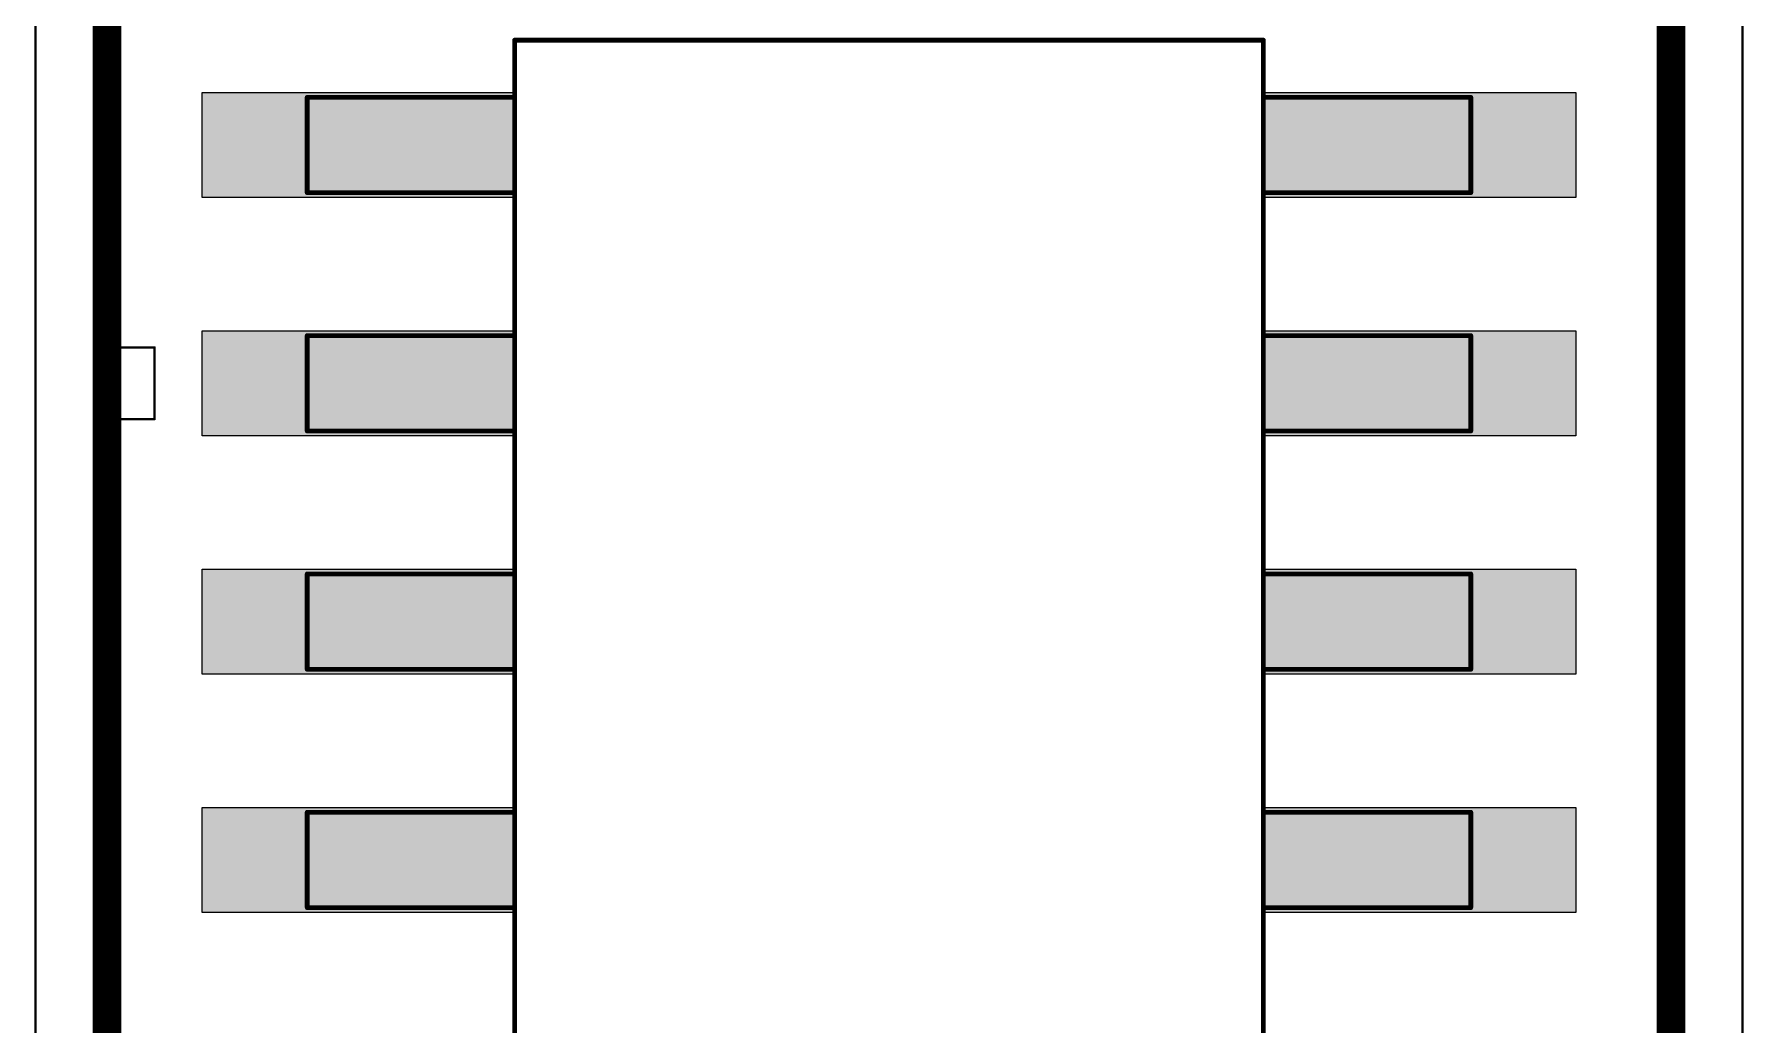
# Model space of a CAD drawing. Header units: millimetres. Extents: x 54 to 247, y 53 to 195.
# Drawn here: x 107.41 to 116.52, y 98.87 to 104.15 of the extents above; entities that cross this region are included whole.
import ezdxf

# ---------------------------------------------------------------- set-up
doc = ezdxf.new("R2010")
doc.units = ezdxf.units.MM
for name, color, linetype in [('Mechanical10', 56, 'Continuous'), ('Mechanical13', 56, 'Continuous'), ('Mechanical15', 56, 'Continuous'), ('Mechanical4', 56, 'Continuous'), ('Mechanical5', 56, 'Continuous'), ('Mechanical6', 56, 'Continuous'), ('Mechanical8', 56, 'Continuous'), ('PadHoleLayer', 156, 'Continuous'), ('TopOverlay', 2, 'Continuous'), ('TopPaste', 8, 'Continuous'), ('TopSolder', 216, 'Continuous')]:
    doc.layers.add(name, color=color, linetype=linetype)

# ---------------------------------------------------------------- blocks, each defined once
blk = doc.blocks.new('D16_M_243')
at = {"layer": 'TopPaste'}
for points in [[(-3.6576, -0.3556), (-1.9939, -0.3556), (-1.9939, -0.9144), (-3.6576, -0.9144)], [(1.9939, -0.3556), (3.6576, -0.3556), (3.6576, -0.9144), (1.9939, -0.9144)], [(-3.6576, -1.6256), (-1.9939, -1.6256), (-1.9939, -2.1844), (-3.6576, -2.1844)], [(1.9939, -1.6256), (3.6576, -1.6256), (3.6576, -2.1844), (1.9939, -2.1844)], [(-3.6576, -2.8956), (-1.9939, -2.8956), (-1.9939, -3.4544), (-3.6576, -3.4544)], [(1.9939, -2.8956), (3.6576, -2.8956), (3.6576, -3.4544), (1.9939, -3.4544)], [(-3.6576, -4.1656), (-1.9939, -4.1656), (-1.9939, -4.7244), (-3.6576, -4.7244)], [(1.9939, -4.1656), (3.6576, -4.1656), (3.6576, -4.7244), (1.9939, -4.7244)]]:
    blk.add_hatch(color=8, dxfattribs=at).paths.add_polyline_path(points)
at = {"layer": 'TopSolder'}
for points in [[(-3.6576, -0.3556), (-1.9939, -0.3556), (-1.9939, -0.9144), (-3.6576, -0.9144)], [(1.9939, -0.3556), (3.6576, -0.3556), (3.6576, -0.9144), (1.9939, -0.9144)], [(-3.6576, -1.6256), (-1.9939, -1.6256), (-1.9939, -2.1844), (-3.6576, -2.1844)], [(1.9939, -1.6256), (3.6576, -1.6256), (3.6576, -2.1844), (1.9939, -2.1844)], [(-3.6576, -2.8956), (-1.9939, -2.8956), (-1.9939, -3.4544), (-3.6576, -3.4544)], [(1.9939, -2.8956), (3.6576, -2.8956), (3.6576, -3.4544), (1.9939, -3.4544)], [(-3.6576, -4.1656), (-1.9939, -4.1656), (-1.9939, -4.7244), (-3.6576, -4.7244)], [(1.9939, -4.1656), (3.6576, -4.1656), (3.6576, -4.7244), (1.9939, -4.7244)]]:
    blk.add_hatch(color=216, dxfattribs=at).paths.add_polyline_path(points)
at = {"layer": 'Mechanical13', "const_width": 0.0254}
for points in [[(-1.9939, 5.0038), (-1.9939, -5.0038)], [(1.9939, 5.0038), (1.9939, -5.0038)], [(-3.0988, -0.381), (-3.0988, -0.889)], [(-1.9939, -0.381), (-3.0988, -0.381)], [(-1.9939, -0.381), (-1.9939, -0.889)], [(3.0988, -0.381), (1.9939, -0.381)], [(1.9939, -0.381), (1.9939, -0.889)], [(3.0988, -0.381), (3.0988, -0.889)], [(-1.9939, -0.889), (-3.0988, -0.889)], [(3.0988, -0.889), (1.9939, -0.889)], [(-3.0988, -1.651), (-3.0988, -2.159)], [(-1.9939, -1.651), (-3.0988, -1.651)], [(-1.9939, -1.651), (-1.9939, -2.159)], [(3.0988, -1.651), (1.9939, -1.651)], [(1.9939, -1.651), (1.9939, -2.159)], [(3.0988, -1.651), (3.0988, -2.159)], [(-1.9939, -2.159), (-3.0988, -2.159)], [(3.0988, -2.159), (1.9939, -2.159)], [(-3.0988, -2.921), (-3.0988, -3.429)], [(-1.9939, -2.921), (-3.0988, -2.921)], [(-1.9939, -2.921), (-1.9939, -3.429)], [(3.0988, -2.921), (1.9939, -2.921)], [(1.9939, -2.921), (1.9939, -3.429)], [(3.0988, -2.921), (3.0988, -3.429)], [(-1.9939, -3.429), (-3.0988, -3.429)], [(3.0988, -3.429), (1.9939, -3.429)], [(-3.0988, -4.191), (-3.0988, -4.699)], [(-1.9939, -4.191), (-3.0988, -4.191)], [(-1.9939, -4.191), (-1.9939, -4.699)], [(3.0988, -4.191), (1.9939, -4.191)], [(1.9939, -4.191), (1.9939, -4.699)], [(3.0988, -4.191), (3.0988, -4.699)], [(-1.9939, -4.699), (-3.0988, -4.699)], [(3.0988, -4.699), (1.9939, -4.699)], [(1.9939, -5.0038), (-1.9939, -5.0038)]]:
    blk.add_lwpolyline(points, dxfattribs=at)
at = {"layer": 'Mechanical13', "const_width": 0.0127}
for points in [[(-3.10515, -0.381, 1), (-3.09245, -0.381, 1)], [(-3.10515, -0.381, 1), (-3.09245, -0.381, 1)], [(-2.00025, -0.381, 1), (-1.98755, -0.381, 1)], [(-2.00025, -0.381, 1), (-1.98755, -0.381, 1)], [(1.98755, -0.381, 1), (2.00025, -0.381, 1)], [(1.98755, -0.381, 1), (2.00025, -0.381, 1)], [(3.09245, -0.381, 1), (3.10515, -0.381, 1)], [(3.09245, -0.381, 1), (3.10515, -0.381, 1)], [(-3.10515, -0.889, 1), (-3.09245, -0.889, 1)], [(-3.10515, -0.889, 1), (-3.09245, -0.889, 1)], [(-2.00025, -0.889, 1), (-1.98755, -0.889, 1)], [(-2.00025, -0.889, 1), (-1.98755, -0.889, 1)], [(1.98755, -0.889, 1), (2.00025, -0.889, 1)], [(1.98755, -0.889, 1), (2.00025, -0.889, 1)], [(3.09245, -0.889, 1), (3.10515, -0.889, 1)], [(3.09245, -0.889, 1), (3.10515, -0.889, 1)], [(-3.10515, -1.651, 1), (-3.09245, -1.651, 1)], [(-3.10515, -1.651, 1), (-3.09245, -1.651, 1)], [(-2.00025, -1.651, 1), (-1.98755, -1.651, 1)], [(-2.00025, -1.651, 1), (-1.98755, -1.651, 1)], [(1.98755, -1.651, 1), (2.00025, -1.651, 1)], [(1.98755, -1.651, 1), (2.00025, -1.651, 1)], [(3.09245, -1.651, 1), (3.10515, -1.651, 1)], [(3.09245, -1.651, 1), (3.10515, -1.651, 1)], [(-3.10515, -2.159, 1), (-3.09245, -2.159, 1)], [(-3.10515, -2.159, 1), (-3.09245, -2.159, 1)], [(-2.00025, -2.159, 1), (-1.98755, -2.159, 1)], [(-2.00025, -2.159, 1), (-1.98755, -2.159, 1)], [(1.98755, -2.159, 1), (2.00025, -2.159, 1)], [(1.98755, -2.159, 1), (2.00025, -2.159, 1)], [(3.09245, -2.159, 1), (3.10515, -2.159, 1)], [(3.09245, -2.159, 1), (3.10515, -2.159, 1)], [(-3.10515, -2.921, 1), (-3.09245, -2.921, 1)], [(-3.10515, -2.921, 1), (-3.09245, -2.921, 1)], [(-2.00025, -2.921, 1), (-1.98755, -2.921, 1)], [(-2.00025, -2.921, 1), (-1.98755, -2.921, 1)], [(1.98755, -2.921, 1), (2.00025, -2.921, 1)], [(1.98755, -2.921, 1), (2.00025, -2.921, 1)], [(3.09245, -2.921, 1), (3.10515, -2.921, 1)], [(3.09245, -2.921, 1), (3.10515, -2.921, 1)], [(-3.10515, -3.429, 1), (-3.09245, -3.429, 1)], [(-3.10515, -3.429, 1), (-3.09245, -3.429, 1)], [(-2.00025, -3.429, 1), (-1.98755, -3.429, 1)], [(-2.00025, -3.429, 1), (-1.98755, -3.429, 1)], [(1.98755, -3.429, 1), (2.00025, -3.429, 1)], [(1.98755, -3.429, 1), (2.00025, -3.429, 1)], [(3.09245, -3.429, 1), (3.10515, -3.429, 1)], [(3.09245, -3.429, 1), (3.10515, -3.429, 1)], [(-3.10515, -4.191, 1), (-3.09245, -4.191, 1)], [(-3.10515, -4.191, 1), (-3.09245, -4.191, 1)], [(-2.00025, -4.191, 1), (-1.98755, -4.191, 1)], [(-2.00025, -4.191, 1), (-1.98755, -4.191, 1)], [(1.98755, -4.191, 1), (2.00025, -4.191, 1)], [(1.98755, -4.191, 1), (2.00025, -4.191, 1)], [(3.09245, -4.191, 1), (3.10515, -4.191, 1)], [(3.09245, -4.191, 1), (3.10515, -4.191, 1)], [(-3.10515, -4.699, 1), (-3.09245, -4.699, 1)], [(-3.10515, -4.699, 1), (-3.09245, -4.699, 1)], [(-2.00025, -4.699, 1), (-1.98755, -4.699, 1)], [(-2.00025, -4.699, 1), (-1.98755, -4.699, 1)], [(1.98755, -4.699, 1), (2.00025, -4.699, 1)], [(1.98755, -4.699, 1), (2.00025, -4.699, 1)], [(3.09245, -4.699, 1), (3.10515, -4.699, 1)], [(3.09245, -4.699, 1), (3.10515, -4.699, 1)], [(-2.00025, -5.0038, 1), (-1.98755, -5.0038, 1)], [(-2.00025, -5.0038, 1), (-1.98755, -5.0038, 1)], [(1.98755, -5.0038, 1), (2.00025, -5.0038, 1)], [(1.98755, -5.0038, 1), (2.00025, -5.0038, 1)]]:
    blk.add_lwpolyline(points, format="xyb", close=True, dxfattribs=at)
at = {"layer": 'Mechanical15'}
for p, q in [((-4.1656, -5.2324), (-4.1656, 5.2324)), ((4.1656, 5.2324), (4.1656, -5.2324))]:
    blk.add_line(p, q, dxfattribs=at)
at = {"layer": 'Mechanical15', "const_width": 0.1524}
for points in [[(-4.1656, 5.2324), (-4.1656, -5.2324)], [(4.1656, 5.2324), (4.1656, -5.2324)]]:
    blk.add_lwpolyline(points, dxfattribs=at)
at = {"layer": 'Mechanical5'}
for p, q in [((-4.5466, -5.8928), (-4.5466, 5.8928)), ((4.5466, 5.8928), (4.5466, -5.8928))]:
    blk.add_line(p, q, dxfattribs=at)
at = {"layer": 'TopOverlay'}
for p, q in [((3.9116, -3.3655), (3.9116, -2.9845)), ((3.9116, -2.9845), (4.1656, -2.9845)), ((4.1656, -2.9845), (4.1656, -3.3655)), ((4.1656, -3.3655), (3.9116, -3.3655))]:
    blk.add_line(p, q, dxfattribs=at)

msp = doc.modelspace()

# ---------------------------------------------------------------- hatches: boundary and pattern name
at = {"layer": 'Mechanical5'}
h = msp.add_hatch(color=56, dxfattribs=at)
edge = h.paths.add_edge_path()
edge.add_arc((109.9693, 104.1146), 0.00635, 0, 360)
h = msp.add_hatch(color=56, dxfattribs=at)
edge = h.paths.add_edge_path()
edge.add_arc((109.9693, 104.1146), 0.00635, 0, 360)
h = msp.add_hatch(color=56, dxfattribs=at)
edge = h.paths.add_edge_path()
edge.add_arc((113.9571, 104.1146), 0.00635, 0, 360)
h = msp.add_hatch(color=56, dxfattribs=at)
edge = h.paths.add_edge_path()
edge.add_arc((113.9571, 104.1146), 0.00635, 0, 360)
h = msp.add_hatch(color=56, dxfattribs=at)
edge = h.paths.add_edge_path()
edge.add_arc((108.8644, 103.8098), 0.00635, 0, 360)
h = msp.add_hatch(color=56, dxfattribs=at)
edge = h.paths.add_edge_path()
edge.add_arc((108.8644, 103.8098), 0.00635, 0, 360)
h = msp.add_hatch(color=56, dxfattribs=at)
edge = h.paths.add_edge_path()
edge.add_arc((109.9693, 103.8098), 0.00635, 0, 360)
h = msp.add_hatch(color=56, dxfattribs=at)
edge = h.paths.add_edge_path()
edge.add_arc((109.9693, 103.8098), 0.00635, 0, 360)
h = msp.add_hatch(color=56, dxfattribs=at)
edge = h.paths.add_edge_path()
edge.add_arc((113.9571, 103.8098), 0.00635, 0, 360)
h = msp.add_hatch(color=56, dxfattribs=at)
edge = h.paths.add_edge_path()
edge.add_arc((113.9571, 103.8098), 0.00635, 0, 360)
h = msp.add_hatch(color=56, dxfattribs=at)
edge = h.paths.add_edge_path()
edge.add_arc((115.062, 103.8098), 0.00635, 0, 360)
h = msp.add_hatch(color=56, dxfattribs=at)
edge = h.paths.add_edge_path()
edge.add_arc((115.062, 103.8098), 0.00635, 0, 360)
h = msp.add_hatch(color=56, dxfattribs=at)
edge = h.paths.add_edge_path()
edge.add_arc((108.8644, 103.3018), 0.00635, 0, 360)
h = msp.add_hatch(color=56, dxfattribs=at)
edge = h.paths.add_edge_path()
edge.add_arc((108.8644, 103.3018), 0.00635, 0, 360)
h = msp.add_hatch(color=56, dxfattribs=at)
edge = h.paths.add_edge_path()
edge.add_arc((109.9693, 103.3018), 0.00635, 0, 360)
h = msp.add_hatch(color=56, dxfattribs=at)
edge = h.paths.add_edge_path()
edge.add_arc((109.9693, 103.3018), 0.00635, 0, 360)
h = msp.add_hatch(color=56, dxfattribs=at)
edge = h.paths.add_edge_path()
edge.add_arc((113.9571, 103.3018), 0.00635, 0, 360)
h = msp.add_hatch(color=56, dxfattribs=at)
edge = h.paths.add_edge_path()
edge.add_arc((113.9571, 103.3018), 0.00635, 0, 360)
h = msp.add_hatch(color=56, dxfattribs=at)
edge = h.paths.add_edge_path()
edge.add_arc((115.062, 103.3018), 0.00635, 0, 360)
h = msp.add_hatch(color=56, dxfattribs=at)
edge = h.paths.add_edge_path()
edge.add_arc((115.062, 103.3018), 0.00635, 0, 360)
h = msp.add_hatch(color=56, dxfattribs=at)
edge = h.paths.add_edge_path()
edge.add_arc((108.8644, 102.5398), 0.00635, 0, 360)
h = msp.add_hatch(color=56, dxfattribs=at)
edge = h.paths.add_edge_path()
edge.add_arc((108.8644, 102.5398), 0.00635, 0, 360)
h = msp.add_hatch(color=56, dxfattribs=at)
edge = h.paths.add_edge_path()
edge.add_arc((109.9693, 102.5398), 0.00635, 0, 360)
h = msp.add_hatch(color=56, dxfattribs=at)
edge = h.paths.add_edge_path()
edge.add_arc((109.9693, 102.5398), 0.00635, 0, 360)
h = msp.add_hatch(color=56, dxfattribs=at)
edge = h.paths.add_edge_path()
edge.add_arc((113.9571, 102.5398), 0.00635, 0, 360)
h = msp.add_hatch(color=56, dxfattribs=at)
edge = h.paths.add_edge_path()
edge.add_arc((113.9571, 102.5398), 0.00635, 0, 360)
h = msp.add_hatch(color=56, dxfattribs=at)
edge = h.paths.add_edge_path()
edge.add_arc((115.062, 102.5398), 0.00635, 0, 360)
h = msp.add_hatch(color=56, dxfattribs=at)
edge = h.paths.add_edge_path()
edge.add_arc((115.062, 102.5398), 0.00635, 0, 360)
h = msp.add_hatch(color=56, dxfattribs=at)
edge = h.paths.add_edge_path()
edge.add_arc((108.8644, 102.0318), 0.00635, 0, 360)
h = msp.add_hatch(color=56, dxfattribs=at)
edge = h.paths.add_edge_path()
edge.add_arc((108.8644, 102.0318), 0.00635, 0, 360)
h = msp.add_hatch(color=56, dxfattribs=at)
edge = h.paths.add_edge_path()
edge.add_arc((109.9693, 102.0318), 0.00635, 0, 360)
h = msp.add_hatch(color=56, dxfattribs=at)
edge = h.paths.add_edge_path()
edge.add_arc((109.9693, 102.0318), 0.00635, 0, 360)
h = msp.add_hatch(color=56, dxfattribs=at)
edge = h.paths.add_edge_path()
edge.add_arc((113.9571, 102.0318), 0.00635, 0, 360)
h = msp.add_hatch(color=56, dxfattribs=at)
edge = h.paths.add_edge_path()
edge.add_arc((113.9571, 102.0318), 0.00635, 0, 360)
h = msp.add_hatch(color=56, dxfattribs=at)
edge = h.paths.add_edge_path()
edge.add_arc((115.062, 102.0318), 0.00635, 0, 360)
h = msp.add_hatch(color=56, dxfattribs=at)
edge = h.paths.add_edge_path()
edge.add_arc((115.062, 102.0318), 0.00635, 0, 360)
h = msp.add_hatch(color=56, dxfattribs=at)
edge = h.paths.add_edge_path()
edge.add_arc((108.8644, 101.2698), 0.00635, 0, 360)
h = msp.add_hatch(color=56, dxfattribs=at)
edge = h.paths.add_edge_path()
edge.add_arc((108.8644, 101.2698), 0.00635, 0, 360)
h = msp.add_hatch(color=56, dxfattribs=at)
edge = h.paths.add_edge_path()
edge.add_arc((109.9693, 101.2698), 0.00635, 0, 360)
h = msp.add_hatch(color=56, dxfattribs=at)
edge = h.paths.add_edge_path()
edge.add_arc((109.9693, 101.2698), 0.00635, 0, 360)
h = msp.add_hatch(color=56, dxfattribs=at)
edge = h.paths.add_edge_path()
edge.add_arc((113.9571, 101.2698), 0.00635, 0, 360)
h = msp.add_hatch(color=56, dxfattribs=at)
edge = h.paths.add_edge_path()
edge.add_arc((113.9571, 101.2698), 0.00635, 0, 360)
h = msp.add_hatch(color=56, dxfattribs=at)
edge = h.paths.add_edge_path()
edge.add_arc((115.062, 101.2698), 0.00635, 0, 360)
h = msp.add_hatch(color=56, dxfattribs=at)
edge = h.paths.add_edge_path()
edge.add_arc((115.062, 101.2698), 0.00635, 0, 360)
h = msp.add_hatch(color=56, dxfattribs=at)
edge = h.paths.add_edge_path()
edge.add_arc((108.8644, 100.7618), 0.00635, 0, 360)
h = msp.add_hatch(color=56, dxfattribs=at)
edge = h.paths.add_edge_path()
edge.add_arc((108.8644, 100.7618), 0.00635, 0, 360)
h = msp.add_hatch(color=56, dxfattribs=at)
edge = h.paths.add_edge_path()
edge.add_arc((109.9693, 100.7618), 0.00635, 0, 360)
h = msp.add_hatch(color=56, dxfattribs=at)
edge = h.paths.add_edge_path()
edge.add_arc((109.9693, 100.7618), 0.00635, 0, 360)
h = msp.add_hatch(color=56, dxfattribs=at)
edge = h.paths.add_edge_path()
edge.add_arc((113.9571, 100.7618), 0.00635, 0, 360)
h = msp.add_hatch(color=56, dxfattribs=at)
edge = h.paths.add_edge_path()
edge.add_arc((113.9571, 100.7618), 0.00635, 0, 360)
h = msp.add_hatch(color=56, dxfattribs=at)
edge = h.paths.add_edge_path()
edge.add_arc((115.062, 100.7618), 0.00635, 0, 360)
h = msp.add_hatch(color=56, dxfattribs=at)
edge = h.paths.add_edge_path()
edge.add_arc((115.062, 100.7618), 0.00635, 0, 360)
h = msp.add_hatch(color=56, dxfattribs=at)
edge = h.paths.add_edge_path()
edge.add_arc((108.8644, 99.9998), 0.00635, 0, 360)
h = msp.add_hatch(color=56, dxfattribs=at)
edge = h.paths.add_edge_path()
edge.add_arc((108.8644, 99.9998), 0.00635, 0, 360)
h = msp.add_hatch(color=56, dxfattribs=at)
edge = h.paths.add_edge_path()
edge.add_arc((109.9693, 99.9998), 0.00635, 0, 360)
h = msp.add_hatch(color=56, dxfattribs=at)
edge = h.paths.add_edge_path()
edge.add_arc((109.9693, 99.9998), 0.00635, 0, 360)
h = msp.add_hatch(color=56, dxfattribs=at)
edge = h.paths.add_edge_path()
edge.add_arc((113.9571, 99.9998), 0.00635, 0, 360)
h = msp.add_hatch(color=56, dxfattribs=at)
edge = h.paths.add_edge_path()
edge.add_arc((113.9571, 99.9998), 0.00635, 0, 360)
h = msp.add_hatch(color=56, dxfattribs=at)
edge = h.paths.add_edge_path()
edge.add_arc((115.062, 99.9998), 0.00635, 0, 360)
h = msp.add_hatch(color=56, dxfattribs=at)
edge = h.paths.add_edge_path()
edge.add_arc((115.062, 99.9998), 0.00635, 0, 360)
h = msp.add_hatch(color=56, dxfattribs=at)
edge = h.paths.add_edge_path()
edge.add_arc((108.8644, 99.4918), 0.00635, 0, 360)
h = msp.add_hatch(color=56, dxfattribs=at)
edge = h.paths.add_edge_path()
edge.add_arc((108.8644, 99.4918), 0.00635, 0, 360)
h = msp.add_hatch(color=56, dxfattribs=at)
edge = h.paths.add_edge_path()
edge.add_arc((109.9693, 99.4918), 0.00635, 0, 360)
h = msp.add_hatch(color=56, dxfattribs=at)
edge = h.paths.add_edge_path()
edge.add_arc((109.9693, 99.4918), 0.00635, 0, 360)
h = msp.add_hatch(color=56, dxfattribs=at)
edge = h.paths.add_edge_path()
edge.add_arc((113.9571, 99.4918), 0.00635, 0, 360)
h = msp.add_hatch(color=56, dxfattribs=at)
edge = h.paths.add_edge_path()
edge.add_arc((113.9571, 99.4918), 0.00635, 0, 360)
h = msp.add_hatch(color=56, dxfattribs=at)
edge = h.paths.add_edge_path()
edge.add_arc((115.062, 99.4918), 0.00635, 0, 360)
h = msp.add_hatch(color=56, dxfattribs=at)
edge = h.paths.add_edge_path()
edge.add_arc((115.062, 99.4918), 0.00635, 0, 360)
at = {"layer": 'PadHoleLayer'}
h = msp.add_hatch(color=156, dxfattribs=at)
edge = h.paths.add_edge_path()
edge.add_arc((109.9693, 104.1146), 0.00635, 0, 360)
h = msp.add_hatch(color=156, dxfattribs=at)
edge = h.paths.add_edge_path()
edge.add_arc((109.9693, 104.1146), 0.00635, 0, 360)
h = msp.add_hatch(color=156, dxfattribs=at)
edge = h.paths.add_edge_path()
edge.add_arc((113.9571, 104.1146), 0.00635, 0, 360)
h = msp.add_hatch(color=156, dxfattribs=at)
edge = h.paths.add_edge_path()
edge.add_arc((113.9571, 104.1146), 0.00635, 0, 360)
h = msp.add_hatch(color=156, dxfattribs=at)
edge = h.paths.add_edge_path()
edge.add_arc((108.8644, 103.8098), 0.00635, 0, 360)
h = msp.add_hatch(color=156, dxfattribs=at)
edge = h.paths.add_edge_path()
edge.add_arc((108.8644, 103.8098), 0.00635, 0, 360)
h = msp.add_hatch(color=156, dxfattribs=at)
edge = h.paths.add_edge_path()
edge.add_arc((109.9693, 103.8098), 0.00635, 0, 360)
h = msp.add_hatch(color=156, dxfattribs=at)
edge = h.paths.add_edge_path()
edge.add_arc((109.9693, 103.8098), 0.00635, 0, 360)
h = msp.add_hatch(color=156, dxfattribs=at)
edge = h.paths.add_edge_path()
edge.add_arc((113.9571, 103.8098), 0.00635, 0, 360)
h = msp.add_hatch(color=156, dxfattribs=at)
edge = h.paths.add_edge_path()
edge.add_arc((113.9571, 103.8098), 0.00635, 0, 360)
h = msp.add_hatch(color=156, dxfattribs=at)
edge = h.paths.add_edge_path()
edge.add_arc((115.062, 103.8098), 0.00635, 0, 360)
h = msp.add_hatch(color=156, dxfattribs=at)
edge = h.paths.add_edge_path()
edge.add_arc((115.062, 103.8098), 0.00635, 0, 360)
h = msp.add_hatch(color=156, dxfattribs=at)
edge = h.paths.add_edge_path()
edge.add_arc((108.8644, 103.3018), 0.00635, 0, 360)
h = msp.add_hatch(color=156, dxfattribs=at)
edge = h.paths.add_edge_path()
edge.add_arc((108.8644, 103.3018), 0.00635, 0, 360)
h = msp.add_hatch(color=156, dxfattribs=at)
edge = h.paths.add_edge_path()
edge.add_arc((109.9693, 103.3018), 0.00635, 0, 360)
h = msp.add_hatch(color=156, dxfattribs=at)
edge = h.paths.add_edge_path()
edge.add_arc((109.9693, 103.3018), 0.00635, 0, 360)
h = msp.add_hatch(color=156, dxfattribs=at)
edge = h.paths.add_edge_path()
edge.add_arc((113.9571, 103.3018), 0.00635, 0, 360)
h = msp.add_hatch(color=156, dxfattribs=at)
edge = h.paths.add_edge_path()
edge.add_arc((113.9571, 103.3018), 0.00635, 0, 360)
h = msp.add_hatch(color=156, dxfattribs=at)
edge = h.paths.add_edge_path()
edge.add_arc((115.062, 103.3018), 0.00635, 0, 360)
h = msp.add_hatch(color=156, dxfattribs=at)
edge = h.paths.add_edge_path()
edge.add_arc((115.062, 103.3018), 0.00635, 0, 360)
h = msp.add_hatch(color=156, dxfattribs=at)
edge = h.paths.add_edge_path()
edge.add_arc((108.8644, 102.5398), 0.00635, 0, 360)
h = msp.add_hatch(color=156, dxfattribs=at)
edge = h.paths.add_edge_path()
edge.add_arc((108.8644, 102.5398), 0.00635, 0, 360)
h = msp.add_hatch(color=156, dxfattribs=at)
edge = h.paths.add_edge_path()
edge.add_arc((109.9693, 102.5398), 0.00635, 0, 360)
h = msp.add_hatch(color=156, dxfattribs=at)
edge = h.paths.add_edge_path()
edge.add_arc((109.9693, 102.5398), 0.00635, 0, 360)
h = msp.add_hatch(color=156, dxfattribs=at)
edge = h.paths.add_edge_path()
edge.add_arc((113.9571, 102.5398), 0.00635, 0, 360)
h = msp.add_hatch(color=156, dxfattribs=at)
edge = h.paths.add_edge_path()
edge.add_arc((113.9571, 102.5398), 0.00635, 0, 360)
h = msp.add_hatch(color=156, dxfattribs=at)
edge = h.paths.add_edge_path()
edge.add_arc((115.062, 102.5398), 0.00635, 0, 360)
h = msp.add_hatch(color=156, dxfattribs=at)
edge = h.paths.add_edge_path()
edge.add_arc((115.062, 102.5398), 0.00635, 0, 360)
h = msp.add_hatch(color=156, dxfattribs=at)
edge = h.paths.add_edge_path()
edge.add_arc((108.8644, 102.0318), 0.00635, 0, 360)
h = msp.add_hatch(color=156, dxfattribs=at)
edge = h.paths.add_edge_path()
edge.add_arc((108.8644, 102.0318), 0.00635, 0, 360)
h = msp.add_hatch(color=156, dxfattribs=at)
edge = h.paths.add_edge_path()
edge.add_arc((109.9693, 102.0318), 0.00635, 0, 360)
h = msp.add_hatch(color=156, dxfattribs=at)
edge = h.paths.add_edge_path()
edge.add_arc((109.9693, 102.0318), 0.00635, 0, 360)
h = msp.add_hatch(color=156, dxfattribs=at)
edge = h.paths.add_edge_path()
edge.add_arc((113.9571, 102.0318), 0.00635, 0, 360)
h = msp.add_hatch(color=156, dxfattribs=at)
edge = h.paths.add_edge_path()
edge.add_arc((113.9571, 102.0318), 0.00635, 0, 360)
h = msp.add_hatch(color=156, dxfattribs=at)
edge = h.paths.add_edge_path()
edge.add_arc((115.062, 102.0318), 0.00635, 0, 360)
h = msp.add_hatch(color=156, dxfattribs=at)
edge = h.paths.add_edge_path()
edge.add_arc((115.062, 102.0318), 0.00635, 0, 360)
h = msp.add_hatch(color=156, dxfattribs=at)
edge = h.paths.add_edge_path()
edge.add_arc((108.8644, 101.2698), 0.00635, 0, 360)
h = msp.add_hatch(color=156, dxfattribs=at)
edge = h.paths.add_edge_path()
edge.add_arc((108.8644, 101.2698), 0.00635, 0, 360)
h = msp.add_hatch(color=156, dxfattribs=at)
edge = h.paths.add_edge_path()
edge.add_arc((109.9693, 101.2698), 0.00635, 0, 360)
h = msp.add_hatch(color=156, dxfattribs=at)
edge = h.paths.add_edge_path()
edge.add_arc((109.9693, 101.2698), 0.00635, 0, 360)
h = msp.add_hatch(color=156, dxfattribs=at)
edge = h.paths.add_edge_path()
edge.add_arc((113.9571, 101.2698), 0.00635, 0, 360)
h = msp.add_hatch(color=156, dxfattribs=at)
edge = h.paths.add_edge_path()
edge.add_arc((113.9571, 101.2698), 0.00635, 0, 360)
h = msp.add_hatch(color=156, dxfattribs=at)
edge = h.paths.add_edge_path()
edge.add_arc((115.062, 101.2698), 0.00635, 0, 360)
h = msp.add_hatch(color=156, dxfattribs=at)
edge = h.paths.add_edge_path()
edge.add_arc((115.062, 101.2698), 0.00635, 0, 360)
h = msp.add_hatch(color=156, dxfattribs=at)
edge = h.paths.add_edge_path()
edge.add_arc((108.8644, 100.7618), 0.00635, 0, 360)
h = msp.add_hatch(color=156, dxfattribs=at)
edge = h.paths.add_edge_path()
edge.add_arc((108.8644, 100.7618), 0.00635, 0, 360)
h = msp.add_hatch(color=156, dxfattribs=at)
edge = h.paths.add_edge_path()
edge.add_arc((109.9693, 100.7618), 0.00635, 0, 360)
h = msp.add_hatch(color=156, dxfattribs=at)
edge = h.paths.add_edge_path()
edge.add_arc((109.9693, 100.7618), 0.00635, 0, 360)
h = msp.add_hatch(color=156, dxfattribs=at)
edge = h.paths.add_edge_path()
edge.add_arc((113.9571, 100.7618), 0.00635, 0, 360)
h = msp.add_hatch(color=156, dxfattribs=at)
edge = h.paths.add_edge_path()
edge.add_arc((113.9571, 100.7618), 0.00635, 0, 360)
h = msp.add_hatch(color=156, dxfattribs=at)
edge = h.paths.add_edge_path()
edge.add_arc((115.062, 100.7618), 0.00635, 0, 360)
h = msp.add_hatch(color=156, dxfattribs=at)
edge = h.paths.add_edge_path()
edge.add_arc((115.062, 100.7618), 0.00635, 0, 360)
h = msp.add_hatch(color=156, dxfattribs=at)
edge = h.paths.add_edge_path()
edge.add_arc((108.8644, 99.9998), 0.00635, 0, 360)
h = msp.add_hatch(color=156, dxfattribs=at)
edge = h.paths.add_edge_path()
edge.add_arc((108.8644, 99.9998), 0.00635, 0, 360)
h = msp.add_hatch(color=156, dxfattribs=at)
edge = h.paths.add_edge_path()
edge.add_arc((109.9693, 99.9998), 0.00635, 0, 360)
h = msp.add_hatch(color=156, dxfattribs=at)
edge = h.paths.add_edge_path()
edge.add_arc((109.9693, 99.9998), 0.00635, 0, 360)
h = msp.add_hatch(color=156, dxfattribs=at)
edge = h.paths.add_edge_path()
edge.add_arc((113.9571, 99.9998), 0.00635, 0, 360)
h = msp.add_hatch(color=156, dxfattribs=at)
edge = h.paths.add_edge_path()
edge.add_arc((113.9571, 99.9998), 0.00635, 0, 360)
h = msp.add_hatch(color=156, dxfattribs=at)
edge = h.paths.add_edge_path()
edge.add_arc((115.062, 99.9998), 0.00635, 0, 360)
h = msp.add_hatch(color=156, dxfattribs=at)
edge = h.paths.add_edge_path()
edge.add_arc((115.062, 99.9998), 0.00635, 0, 360)
h = msp.add_hatch(color=156, dxfattribs=at)
edge = h.paths.add_edge_path()
edge.add_arc((108.8644, 99.4918), 0.00635, 0, 360)
h = msp.add_hatch(color=156, dxfattribs=at)
edge = h.paths.add_edge_path()
edge.add_arc((108.8644, 99.4918), 0.00635, 0, 360)
h = msp.add_hatch(color=156, dxfattribs=at)
edge = h.paths.add_edge_path()
edge.add_arc((109.9693, 99.4918), 0.00635, 0, 360)
h = msp.add_hatch(color=156, dxfattribs=at)
edge = h.paths.add_edge_path()
edge.add_arc((109.9693, 99.4918), 0.00635, 0, 360)
h = msp.add_hatch(color=156, dxfattribs=at)
edge = h.paths.add_edge_path()
edge.add_arc((113.9571, 99.4918), 0.00635, 0, 360)
h = msp.add_hatch(color=156, dxfattribs=at)
edge = h.paths.add_edge_path()
edge.add_arc((113.9571, 99.4918), 0.00635, 0, 360)
h = msp.add_hatch(color=156, dxfattribs=at)
edge = h.paths.add_edge_path()
edge.add_arc((115.062, 99.4918), 0.00635, 0, 360)
h = msp.add_hatch(color=156, dxfattribs=at)
edge = h.paths.add_edge_path()
edge.add_arc((115.062, 99.4918), 0.00635, 0, 360)

# ---------------------------------------------------------------- linework, layer by layer
at = {"layer": 'Mechanical10'}
for p, q in [((108.3056, 103.2764), (108.3056, 103.8352)), ((108.3056, 103.8352), (109.9693, 103.8352)), ((109.9693, 103.8352), (109.9693, 103.2764)), ((113.9571, 103.2764), (113.9571, 103.8352)), ((113.9571, 103.8352), (115.6208, 103.8352)), ((115.6208, 103.8352), (115.6208, 103.2764)), ((109.9693, 103.2764), (108.3056, 103.2764)), ((115.6208, 103.2764), (113.9571, 103.2764)), ((108.3056, 102.0064), (108.3056, 102.5652)), ((108.3056, 102.5652), (109.9693, 102.5652)), ((109.9693, 102.5652), (109.9693, 102.0064)), ((113.9571, 102.0064), (113.9571, 102.5652)), ((113.9571, 102.5652), (115.6208, 102.5652)), ((115.6208, 102.5652), (115.6208, 102.0064)), ((109.9693, 102.0064), (108.3056, 102.0064)), ((115.6208, 102.0064), (113.9571, 102.0064)), ((108.3056, 100.7364), (108.3056, 101.2952)), ((108.3056, 101.2952), (109.9693, 101.2952)), ((109.9693, 101.2952), (109.9693, 100.7364)), ((113.9571, 100.7364), (113.9571, 101.2952)), ((113.9571, 101.2952), (115.6208, 101.2952)), ((115.6208, 101.2952), (115.6208, 100.7364)), ((109.9693, 100.7364), (108.3056, 100.7364)), ((115.6208, 100.7364), (113.9571, 100.7364)), ((108.3056, 99.4664), (108.3056, 100.0252)), ((108.3056, 100.0252), (109.9693, 100.0252)), ((109.9693, 100.0252), (109.9693, 99.4664)), ((113.9571, 99.4664), (113.9571, 100.0252)), ((113.9571, 100.0252), (115.6208, 100.0252)), ((115.6208, 100.0252), (115.6208, 99.4664)), ((109.9693, 99.4664), (108.3056, 99.4664)), ((115.6208, 99.4664), (113.9571, 99.4664))]:
    msp.add_line(p, q, dxfattribs=at)
at = {"layer": 'Mechanical10', "const_width": 0.0127}
for points in [[(107.4166, 93.218), (107.4166, 105.0036)], [(116.5098, 93.218), (116.5098, 105.0036)]]:
    msp.add_lwpolyline(points, dxfattribs=at)
at = {"layer": 'Mechanical4'}
for points, const_width in [([(107.7976, 93.8784), (107.7976, 104.3432)], 0.1524), ([(116.1288, 93.8784), (116.1288, 104.3432)], 0.1524), ([(107.7976, 93.8784), (107.7976, 104.3432)], 0.0127), ([(116.1288, 93.8784), (116.1288, 104.3432)], 0.0127)]:
    msp.add_lwpolyline(points, dxfattribs=dict(at, const_width=const_width))
at = {"layer": 'Mechanical5', "const_width": 0.0254}
for points in [[(109.9693, 94.107), (109.9693, 104.1146)], [(109.9693, 104.1146), (113.9571, 104.1146)], [(113.9571, 94.107), (113.9571, 104.1146)], [(108.8644, 103.3018), (108.8644, 103.8098)], [(108.8644, 103.8098), (109.9693, 103.8098)], [(109.9693, 103.3018), (109.9693, 103.8098)], [(113.9571, 103.8098), (115.062, 103.8098)], [(113.9571, 103.3018), (113.9571, 103.8098)], [(115.062, 103.3018), (115.062, 103.8098)], [(108.8644, 103.3018), (109.9693, 103.3018)], [(113.9571, 103.3018), (115.062, 103.3018)], [(108.8644, 102.0318), (108.8644, 102.5398)], [(108.8644, 102.5398), (109.9693, 102.5398)], [(109.9693, 102.0318), (109.9693, 102.5398)], [(113.9571, 102.5398), (115.062, 102.5398)], [(113.9571, 102.0318), (113.9571, 102.5398)], [(115.062, 102.0318), (115.062, 102.5398)], [(108.8644, 102.0318), (109.9693, 102.0318)], [(113.9571, 102.0318), (115.062, 102.0318)], [(108.8644, 100.7618), (108.8644, 101.2698)], [(108.8644, 101.2698), (109.9693, 101.2698)], [(109.9693, 100.7618), (109.9693, 101.2698)], [(113.9571, 101.2698), (115.062, 101.2698)], [(113.9571, 100.7618), (113.9571, 101.2698)], [(115.062, 100.7618), (115.062, 101.2698)], [(108.8644, 100.7618), (109.9693, 100.7618)], [(113.9571, 100.7618), (115.062, 100.7618)], [(108.8644, 99.4918), (108.8644, 99.9998)], [(108.8644, 99.9998), (109.9693, 99.9998)], [(109.9693, 99.4918), (109.9693, 99.9998)], [(113.9571, 99.9998), (115.062, 99.9998)], [(113.9571, 99.4918), (113.9571, 99.9998)], [(115.062, 99.4918), (115.062, 99.9998)], [(108.8644, 99.4918), (109.9693, 99.4918)], [(113.9571, 99.4918), (115.062, 99.4918)]]:
    msp.add_lwpolyline(points, dxfattribs=at)
at = {"layer": 'Mechanical5', "const_width": 0.0127}
for points in [[(109.963, 104.1146, 1), (109.9757, 104.1146, 1)], [(109.963, 104.1146, 1), (109.9757, 104.1146, 1)], [(113.9507, 104.1146, 1), (113.9634, 104.1146, 1)], [(113.9507, 104.1146, 1), (113.9634, 104.1146, 1)], [(108.8581, 103.8098, 1), (108.8708, 103.8098, 1)], [(108.8581, 103.8098, 1), (108.8708, 103.8098, 1)], [(109.963, 103.8098, 1), (109.9757, 103.8098, 1)], [(109.963, 103.8098, 1), (109.9757, 103.8098, 1)], [(113.9507, 103.8098, 1), (113.9634, 103.8098, 1)], [(113.9507, 103.8098, 1), (113.9634, 103.8098, 1)], [(115.0556, 103.8098, 1), (115.0683, 103.8098, 1)], [(115.0556, 103.8098, 1), (115.0683, 103.8098, 1)], [(108.8581, 103.3018, 1), (108.8708, 103.3018, 1)], [(108.8581, 103.3018, 1), (108.8708, 103.3018, 1)], [(109.963, 103.3018, 1), (109.9757, 103.3018, 1)], [(109.963, 103.3018, 1), (109.9757, 103.3018, 1)], [(113.9507, 103.3018, 1), (113.9634, 103.3018, 1)], [(113.9507, 103.3018, 1), (113.9634, 103.3018, 1)], [(115.0556, 103.3018, 1), (115.0683, 103.3018, 1)], [(115.0556, 103.3018, 1), (115.0683, 103.3018, 1)], [(108.8581, 102.5398, 1), (108.8708, 102.5398, 1)], [(108.8581, 102.5398, 1), (108.8708, 102.5398, 1)], [(109.963, 102.5398, 1), (109.9757, 102.5398, 1)], [(109.963, 102.5398, 1), (109.9757, 102.5398, 1)], [(113.9507, 102.5398, 1), (113.9634, 102.5398, 1)], [(113.9507, 102.5398, 1), (113.9634, 102.5398, 1)], [(115.0556, 102.5398, 1), (115.0683, 102.5398, 1)], [(115.0556, 102.5398, 1), (115.0683, 102.5398, 1)], [(108.8581, 102.0318, 1), (108.8708, 102.0318, 1)], [(108.8581, 102.0318, 1), (108.8708, 102.0318, 1)], [(109.963, 102.0318, 1), (109.9757, 102.0318, 1)], [(109.963, 102.0318, 1), (109.9757, 102.0318, 1)], [(113.9507, 102.0318, 1), (113.9634, 102.0318, 1)], [(113.9507, 102.0318, 1), (113.9634, 102.0318, 1)], [(115.0556, 102.0318, 1), (115.0683, 102.0318, 1)], [(115.0556, 102.0318, 1), (115.0683, 102.0318, 1)], [(108.8581, 101.2698, 1), (108.8708, 101.2698, 1)], [(108.8581, 101.2698, 1), (108.8708, 101.2698, 1)], [(109.963, 101.2698, 1), (109.9757, 101.2698, 1)], [(109.963, 101.2698, 1), (109.9757, 101.2698, 1)], [(113.9507, 101.2698, 1), (113.9634, 101.2698, 1)], [(113.9507, 101.2698, 1), (113.9634, 101.2698, 1)], [(115.0556, 101.2698, 1), (115.0683, 101.2698, 1)], [(115.0556, 101.2698, 1), (115.0683, 101.2698, 1)], [(108.8581, 100.7618, 1), (108.8708, 100.7618, 1)], [(108.8581, 100.7618, 1), (108.8708, 100.7618, 1)], [(109.963, 100.7618, 1), (109.9757, 100.7618, 1)], [(109.963, 100.7618, 1), (109.9757, 100.7618, 1)], [(113.9507, 100.7618, 1), (113.9634, 100.7618, 1)], [(113.9507, 100.7618, 1), (113.9634, 100.7618, 1)], [(115.0556, 100.7618, 1), (115.0683, 100.7618, 1)], [(115.0556, 100.7618, 1), (115.0683, 100.7618, 1)], [(108.8581, 99.9998, 1), (108.8708, 99.9998, 1)], [(108.8581, 99.9998, 1), (108.8708, 99.9998, 1)], [(109.963, 99.9998, 1), (109.9757, 99.9998, 1)], [(109.963, 99.9998, 1), (109.9757, 99.9998, 1)], [(113.9507, 99.9998, 1), (113.9634, 99.9998, 1)], [(113.9507, 99.9998, 1), (113.9634, 99.9998, 1)], [(115.0556, 99.9998, 1), (115.0683, 99.9998, 1)], [(115.0556, 99.9998, 1), (115.0683, 99.9998, 1)], [(108.8581, 99.4918, 1), (108.8708, 99.4918, 1)], [(108.8581, 99.4918, 1), (108.8708, 99.4918, 1)], [(109.963, 99.4918, 1), (109.9757, 99.4918, 1)], [(109.963, 99.4918, 1), (109.9757, 99.4918, 1)], [(113.9507, 99.4918, 1), (113.9634, 99.4918, 1)], [(113.9507, 99.4918, 1), (113.9634, 99.4918, 1)], [(115.0556, 99.4918, 1), (115.0683, 99.4918, 1)], [(115.0556, 99.4918, 1), (115.0683, 99.4918, 1)]]:
    msp.add_lwpolyline(points, format="xyb", close=True, dxfattribs=at)
at = {"layer": 'Mechanical6', "const_width": 0.0127}
for points in [[(107.7976, 102.4763), (108.0516, 102.4763)], [(107.7976, 102.0953), (107.7976, 102.4763)], [(108.0516, 102.0953), (108.0516, 102.4763)], [(107.7976, 102.0953), (108.0516, 102.0953)]]:
    msp.add_lwpolyline(points, dxfattribs=at)
at = {"layer": 'Mechanical6', "const_width": 0.00635}
for points in [[(107.7944, 102.4763, 1), (107.8008, 102.4763, 1)], [(107.7944, 102.4763, 1), (107.8008, 102.4763, 1)], [(108.0484, 102.4763, 1), (108.0548, 102.4763, 1)], [(108.0484, 102.4763, 1), (108.0548, 102.4763, 1)], [(107.7944, 102.0953, 1), (107.8008, 102.0953, 1)], [(107.7944, 102.0953, 1), (107.8008, 102.0953, 1)], [(108.0484, 102.0953, 1), (108.0548, 102.0953, 1)], [(108.0484, 102.0953, 1), (108.0548, 102.0953, 1)]]:
    msp.add_lwpolyline(points, format="xyb", close=True, dxfattribs=at)
at = {"layer": 'Mechanical8'}
for p, q in [((108.3056, 103.2764), (108.3056, 103.8352)), ((108.3056, 103.8352), (109.9693, 103.8352)), ((109.9693, 103.8352), (109.9693, 103.2764)), ((113.9571, 103.2764), (113.9571, 103.8352)), ((113.9571, 103.8352), (115.6208, 103.8352)), ((115.6208, 103.8352), (115.6208, 103.2764)), ((109.9693, 103.2764), (108.3056, 103.2764)), ((115.6208, 103.2764), (113.9571, 103.2764)), ((108.3056, 102.0064), (108.3056, 102.5652)), ((108.3056, 102.5652), (109.9693, 102.5652)), ((109.9693, 102.5652), (109.9693, 102.0064)), ((113.9571, 102.0064), (113.9571, 102.5652)), ((113.9571, 102.5652), (115.6208, 102.5652)), ((115.6208, 102.5652), (115.6208, 102.0064)), ((109.9693, 102.0064), (108.3056, 102.0064)), ((115.6208, 102.0064), (113.9571, 102.0064)), ((108.3056, 100.7364), (108.3056, 101.2952)), ((108.3056, 101.2952), (109.9693, 101.2952)), ((109.9693, 101.2952), (109.9693, 100.7364)), ((113.9571, 100.7364), (113.9571, 101.2952)), ((113.9571, 101.2952), (115.6208, 101.2952)), ((115.6208, 101.2952), (115.6208, 100.7364)), ((109.9693, 100.7364), (108.3056, 100.7364)), ((115.6208, 100.7364), (113.9571, 100.7364)), ((108.3056, 99.4664), (108.3056, 100.0252)), ((108.3056, 100.0252), (109.9693, 100.0252)), ((109.9693, 100.0252), (109.9693, 99.4664)), ((113.9571, 99.4664), (113.9571, 100.0252)), ((113.9571, 100.0252), (115.6208, 100.0252)), ((115.6208, 100.0252), (115.6208, 99.4664)), ((109.9693, 99.4664), (108.3056, 99.4664)), ((115.6208, 99.4664), (113.9571, 99.4664))]:
    msp.add_line(p, q, dxfattribs=at)

# ---------------------------------------------------------------- block references
at = {"rotation": 180}
msp.add_blockref('D16_M_243', (111.9632, 99.1108), dxfattribs=at)

doc.saveas('drawing.dxf')
